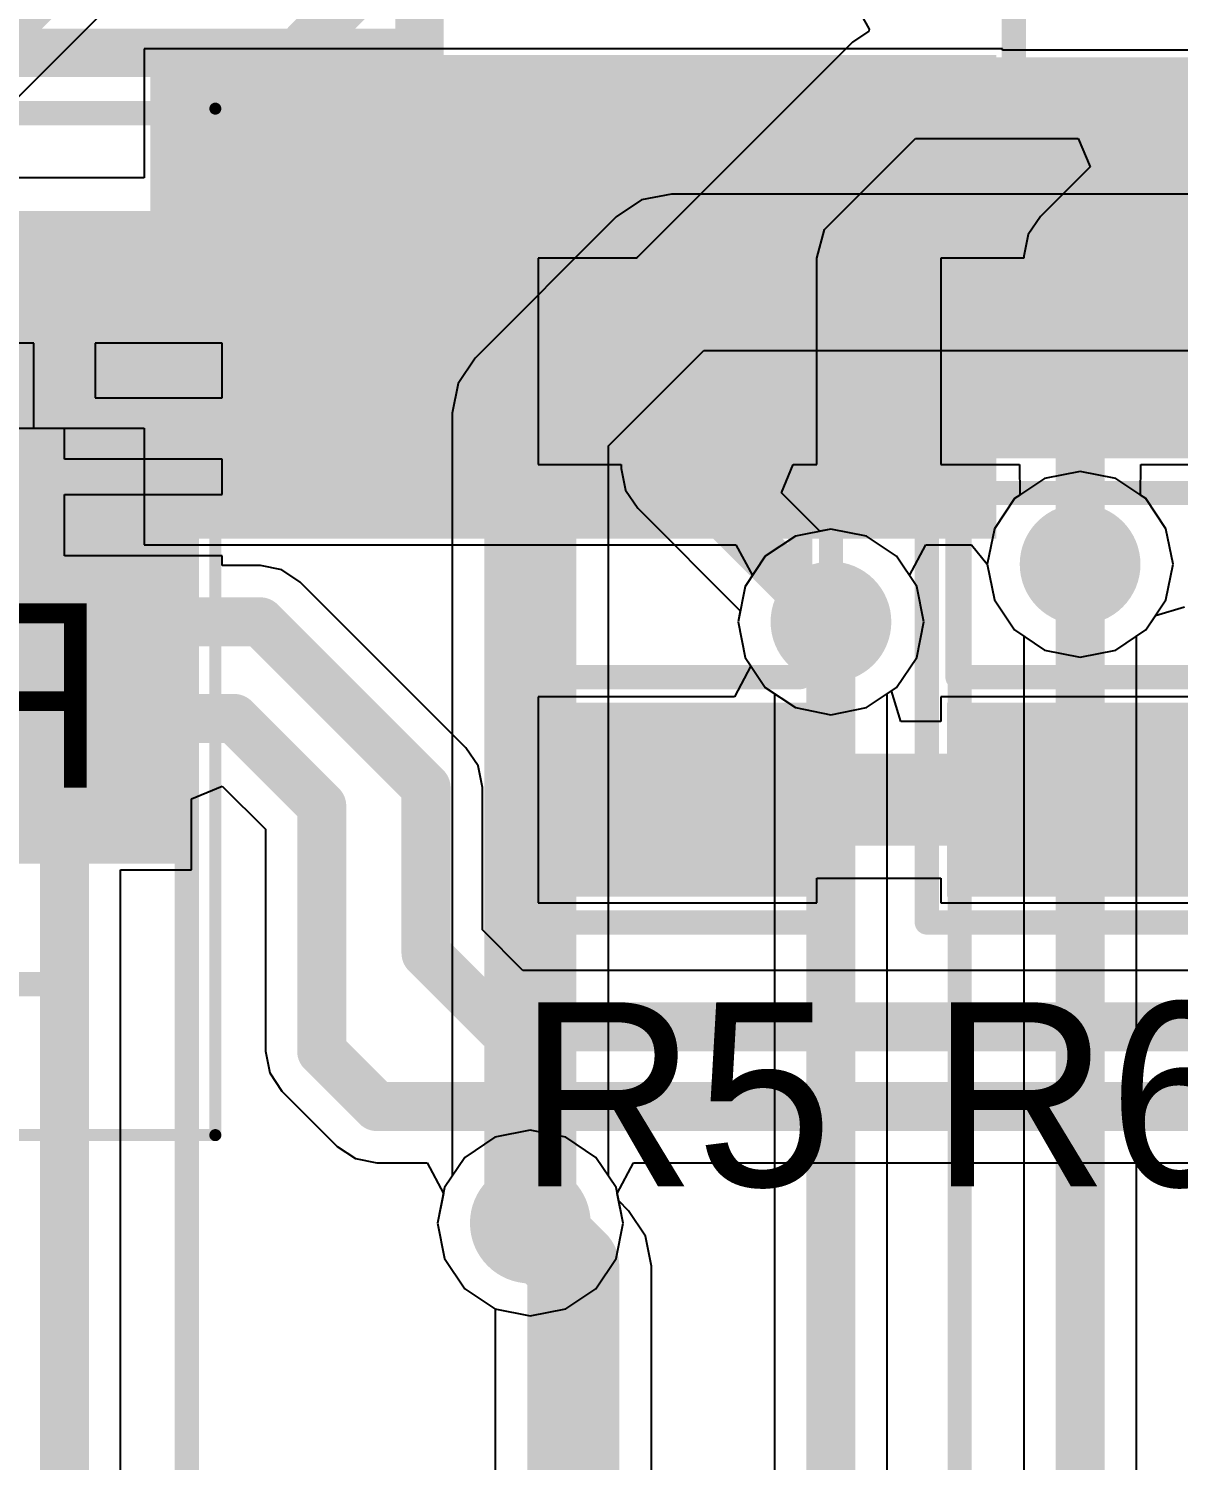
# Model space of a CAD drawing. Header units: millimetres. Extents: x 3.6 to 6.79, y 1.07 to 2.73.
# Drawn here: x 3.8862 to 4.0736, y 1.5203 to 1.7537 of the extents above; entities that cross this region are included whole.
import ezdxf

# ---------------------------------------------------------------- set-up
doc = ezdxf.new("R2010")
doc.units = ezdxf.units.MM
doc.header["$MEASUREMENT"] = 0
for name, color, linetype in [('BottomLayer', 5, 'Continuous'), ('BottomOverlay', 54, 'Continuous'), ('BottomPaste', 16, 'Continuous'), ('BottomSolder', 6, 'Continuous'), ('Mechanical13', 56, 'Continuous'), ('Mechanical15', 56, 'Continuous'), ('MidLayer1', 16, 'Continuous'), ('MidLayer2', 76, 'Continuous'), ('MultiLayer', 9, 'Continuous'), ('TopLayer', 1, 'Continuous'), ('TopOverlay', 2, 'Continuous'), ('TopPaste', 8, 'Continuous'), ('TopSolder', 216, 'Continuous'), ('ViaHoleLayer', 16, 'Continuous')]:
    doc.layers.add(name, color=color, linetype=linetype)

# ---------------------------------------------------------------- blocks, each defined once
blk = doc.blocks.new('QFN40P300X300X80_21N_D_7')
at = {"layer": 'Mechanical13', "const_width": 0.00394}
for points in [[(-0.05906, 0.04331), (-0.04331, 0.05906)], [(-0.05906, -0.05906), (-0.05906, 0.05906)], [(-0.05906, 0.05906), (0.05906, 0.05906)], [(0.05906, -0.05906), (0.05906, 0.05906)], [(-0.05906, -0.05906), (0.05906, -0.05906)]]:
    blk.add_lwpolyline(points, dxfattribs=at)
at = {"layer": 'Mechanical13', "const_width": 0.00197}
for points in [[(-0.06004, 0.05906, 1), (-0.05807, 0.05906, 1)], [(-0.06004, 0.05906, 1), (-0.05807, 0.05906, 1)], [(-0.04429, 0.05906, 1), (-0.04232, 0.05906, 1)], [(0.05807, 0.05906, 1), (0.06004, 0.05906, 1)], [(0.05807, 0.05906, 1), (0.06004, 0.05906, 1)], [(-0.06004, 0.04331, 1), (-0.05807, 0.04331, 1)], [(-0.06004, -0.05906, 1), (-0.05807, -0.05906, 1)], [(-0.06004, -0.05906, 1), (-0.05807, -0.05906, 1)], [(0.05807, -0.05906, 1), (0.06004, -0.05906, 1)], [(0.05807, -0.05906, 1), (0.06004, -0.05906, 1)]]:
    blk.add_lwpolyline(points, format="xyb", close=True, dxfattribs=at)
at = {"layer": 'Mechanical15', "const_width": 0.00197}
for points in [[(-0.08366, -0.08366), (-0.08366, 0.08366)], [(-0.08366, 0.08366), (0.08366, 0.08366)], [(0.08366, -0.08366), (0.08366, 0.08366)], [(-0.08366, -0.08366), (0.08366, -0.08366)]]:
    blk.add_lwpolyline(points, dxfattribs=at)
at = {"layer": 'Mechanical15', "const_width": 0.000984}
for points in [[(-0.08415, 0.08366, 1), (-0.08317, 0.08366, 1)], [(-0.08415, 0.08366, 1), (-0.08317, 0.08366, 1)], [(0.08317, 0.08366, 1), (0.08415, 0.08366, 1)], [(0.08317, 0.08366, 1), (0.08415, 0.08366, 1)], [(-0.08415, -0.08366, 1), (-0.08317, -0.08366, 1)], [(-0.08415, -0.08366, 1), (-0.08317, -0.08366, 1)], [(0.08317, -0.08366, 1), (0.08415, -0.08366, 1)], [(0.08317, -0.08366, 1), (0.08415, -0.08366, 1)]]:
    blk.add_lwpolyline(points, format="xyb", close=True, dxfattribs=at)
at = {"layer": 'TopLayer'}
for points in [[(-0.02756, 0.04331), (-0.02756, 0.0748), (-0.03543, 0.04331), (-0.03543, 0.0748)], [(-0.01181, 0.04331), (-0.01181, 0.0748), (-0.01969, 0.04331), (-0.01969, 0.0748)], [(0.00394, 0.04331), (0.00394, 0.0748), (-0.00394, 0.04331), (-0.00394, 0.0748)], [(0.01969, 0.04331), (0.01969, 0.0748), (0.01181, 0.04331), (0.01181, 0.0748)], [(0.03543, 0.04331), (0.03543, 0.0748), (0.02756, 0.04331), (0.02756, 0.0748)], [(-0.0748, 0.02756), (-0.04331, 0.02756), (-0.0748, 0.03543), (-0.04331, 0.03543)], [(0.03543, -0.03543), (0.03543, 0.03543), (-0.03543, -0.03543), (-0.03543, 0.03543)], [(0.04331, 0.02756), (0.0748, 0.02756), (0.04331, 0.03543), (0.0748, 0.03543)], [(-0.0748, 0.01181), (-0.04331, 0.01181), (-0.0748, 0.01969), (-0.04331, 0.01969)], [(0.04331, 0.01181), (0.0748, 0.01181), (0.04331, 0.01969), (0.0748, 0.01969)], [(-0.0748, -0.00394), (-0.04331, -0.00394), (-0.0748, 0.00394), (-0.04331, 0.00394)], [(0.04331, -0.00394), (0.0748, -0.00394), (0.04331, 0.00394), (0.0748, 0.00394)], [(-0.0748, -0.01969), (-0.04331, -0.01969), (-0.0748, -0.01181), (-0.04331, -0.01181)], [(0.04331, -0.01969), (0.0748, -0.01969), (0.04331, -0.01181), (0.0748, -0.01181)], [(-0.0748, -0.03543), (-0.04331, -0.03543), (-0.0748, -0.02756), (-0.04331, -0.02756)], [(0.04331, -0.03543), (0.0748, -0.03543), (0.04331, -0.02756), (0.0748, -0.02756)], [(-0.02756, -0.0748), (-0.02756, -0.04331), (-0.03543, -0.0748), (-0.03543, -0.04331)], [(-0.01181, -0.0748), (-0.01181, -0.04331), (-0.01969, -0.0748), (-0.01969, -0.04331)], [(0.00394, -0.0748), (0.00394, -0.04331), (-0.00394, -0.0748), (-0.00394, -0.04331)], [(0.01969, -0.0748), (0.01969, -0.04331), (0.01181, -0.0748), (0.01181, -0.04331)], [(0.03543, -0.0748), (0.03543, -0.04331), (0.02756, -0.0748), (0.02756, -0.04331)]]:
    blk.add_solid(points, dxfattribs=at)
at = {"layer": 'TopOverlay'}
for points, const_width in [([(-0.07087, 0.05512, 1), (-0.07874, 0.05512, 1)], 0.00787), ([(-0.08071, 0.05512, 1), (-0.07677, 0.05512, 1)], 0.00394), ([(-0.07283, 0.05512, 1), (-0.0689, 0.05512, 1)], 0.00394)]:
    blk.add_lwpolyline(points, format="xyb", close=True, dxfattribs=dict(at, const_width=const_width))
at = {"layer": 'TopPaste'}
for points in [[(-0.02756, 0.04331), (-0.02756, 0.0748), (-0.03543, 0.04331), (-0.03543, 0.0748)], [(-0.01181, 0.04331), (-0.01181, 0.0748), (-0.01969, 0.04331), (-0.01969, 0.0748)], [(0.00394, 0.04331), (0.00394, 0.0748), (-0.00394, 0.04331), (-0.00394, 0.0748)], [(0.01969, 0.04331), (0.01969, 0.0748), (0.01181, 0.04331), (0.01181, 0.0748)], [(0.03543, 0.04331), (0.03543, 0.0748), (0.02756, 0.04331), (0.02756, 0.0748)], [(-0.0748, 0.02756), (-0.04331, 0.02756), (-0.0748, 0.03543), (-0.04331, 0.03543)], [(0.03543, -0.03543), (0.03543, 0.03543), (-0.03543, -0.03543), (-0.03543, 0.03543)], [(0.04331, 0.02756), (0.0748, 0.02756), (0.04331, 0.03543), (0.0748, 0.03543)], [(-0.0748, 0.01181), (-0.04331, 0.01181), (-0.0748, 0.01969), (-0.04331, 0.01969)], [(0.04331, 0.01181), (0.0748, 0.01181), (0.04331, 0.01969), (0.0748, 0.01969)], [(-0.0748, -0.00394), (-0.04331, -0.00394), (-0.0748, 0.00394), (-0.04331, 0.00394)], [(0.04331, -0.00394), (0.0748, -0.00394), (0.04331, 0.00394), (0.0748, 0.00394)], [(-0.0748, -0.01969), (-0.04331, -0.01969), (-0.0748, -0.01181), (-0.04331, -0.01181)], [(0.04331, -0.01969), (0.0748, -0.01969), (0.04331, -0.01181), (0.0748, -0.01181)], [(-0.0748, -0.03543), (-0.04331, -0.03543), (-0.0748, -0.02756), (-0.04331, -0.02756)], [(0.04331, -0.03543), (0.0748, -0.03543), (0.04331, -0.02756), (0.0748, -0.02756)], [(-0.02756, -0.0748), (-0.02756, -0.04331), (-0.03543, -0.0748), (-0.03543, -0.04331)], [(-0.01181, -0.0748), (-0.01181, -0.04331), (-0.01969, -0.0748), (-0.01969, -0.04331)], [(0.00394, -0.0748), (0.00394, -0.04331), (-0.00394, -0.0748), (-0.00394, -0.04331)], [(0.01969, -0.0748), (0.01969, -0.04331), (0.01181, -0.0748), (0.01181, -0.04331)], [(0.03543, -0.0748), (0.03543, -0.04331), (0.02756, -0.0748), (0.02756, -0.04331)]]:
    blk.add_solid(points, dxfattribs=at)
at = {"layer": 'TopSolder'}
for points in [[(-0.02356, 0.03931), (-0.02356, 0.0788), (-0.03943, 0.03931), (-0.03943, 0.0788)], [(-0.00781, 0.03931), (-0.00781, 0.0788), (-0.02369, 0.03931), (-0.02369, 0.0788)], [(0.00794, 0.03931), (0.00794, 0.0788), (-0.00794, 0.03931), (-0.00794, 0.0788)], [(0.02369, 0.03931), (0.02369, 0.0788), (0.00781, 0.03931), (0.00781, 0.0788)], [(0.03943, 0.03931), (0.03943, 0.0788), (0.02356, 0.03931), (0.02356, 0.0788)], [(-0.0788, 0.02356), (-0.03931, 0.02356), (-0.0788, 0.03943), (-0.03931, 0.03943)], [(0.03943, -0.03943), (0.03943, 0.03943), (-0.03943, -0.03943), (-0.03943, 0.03943)], [(0.03931, 0.02356), (0.0788, 0.02356), (0.03931, 0.03943), (0.0788, 0.03943)], [(-0.0788, 0.00781), (-0.03931, 0.00781), (-0.0788, 0.02369), (-0.03931, 0.02369)], [(0.03931, 0.00781), (0.0788, 0.00781), (0.03931, 0.02369), (0.0788, 0.02369)], [(-0.0788, -0.00794), (-0.03931, -0.00794), (-0.0788, 0.00794), (-0.03931, 0.00794)], [(0.03931, -0.00794), (0.0788, -0.00794), (0.03931, 0.00794), (0.0788, 0.00794)], [(-0.0788, -0.02369), (-0.03931, -0.02369), (-0.0788, -0.00781), (-0.03931, -0.00781)], [(0.03931, -0.02369), (0.0788, -0.02369), (0.03931, -0.00781), (0.0788, -0.00781)], [(-0.0788, -0.03943), (-0.03931, -0.03943), (-0.0788, -0.02356), (-0.03931, -0.02356)], [(0.03931, -0.03943), (0.0788, -0.03943), (0.03931, -0.02356), (0.0788, -0.02356)], [(-0.02356, -0.0788), (-0.02356, -0.03931), (-0.03943, -0.0788), (-0.03943, -0.03931)], [(-0.00781, -0.0788), (-0.00781, -0.03931), (-0.02369, -0.0788), (-0.02369, -0.03931)], [(0.00794, -0.0788), (0.00794, -0.03931), (-0.00794, -0.0788), (-0.00794, -0.03931)], [(0.02369, -0.0788), (0.02369, -0.03931), (0.00781, -0.0788), (0.00781, -0.03931)], [(0.03943, -0.0788), (0.03943, -0.03931), (0.02356, -0.0788), (0.02356, -0.03931)]]:
    blk.add_solid(points, dxfattribs=at)
blk = doc.blocks.new('RES_SMD_0603_10')
at = {"layer": 'TopLayer'}
for points in [[(-0.04681, -0.01772), (-0.02319, -0.01772), (-0.04681, 0.01772), (-0.02319, 0.01772)], [(0.02468, -0.01771), (0.0483, -0.01771), (0.02468, 0.01772), (0.0483, 0.01772)]]:
    blk.add_solid(points, dxfattribs=at)
at = {"layer": 'TopOverlay', "const_width": 0.00394}
for points in [[(-0.055, 0.025), (0.055, 0.025)], [(-0.055, 0.025), (-0.055, -0.025)], [(0.055, 0.025), (0.055, -0.025)], [(-0.015, 0.02), (0.015, 0.02)], [(-0.015, 0.02), (-0.015, -0.02)], [(0.015, 0.02), (0.015, -0.02)], [(-0.015, -0.02), (0.015, -0.02)], [(-0.055, -0.025), (0.035, -0.025)], [(0.035, -0.025), (0.055, -0.025)]]:
    blk.add_lwpolyline(points, dxfattribs=at)
at = {"layer": 'TopOverlay', "const_width": 0.00197}
for points in [[(-0.05599, 0.025, 1), (-0.05402, 0.025, 1)], [(-0.05599, 0.025, 1), (-0.05402, 0.025, 1)], [(0.05401, 0.025, 1), (0.05598, 0.025, 1)], [(0.05401, 0.025, 1), (0.05598, 0.025, 1)], [(-0.01599, 0.02, 1), (-0.01402, 0.02, 1)], [(-0.01599, 0.02, 1), (-0.01402, 0.02, 1)], [(0.01401, 0.02, 1), (0.01598, 0.02, 1)], [(0.01401, 0.02, 1), (0.01598, 0.02, 1)], [(-0.01599, -0.02, 1), (-0.01402, -0.02, 1)], [(-0.01599, -0.02, 1), (-0.01402, -0.02, 1)], [(0.01401, -0.02, 1), (0.01598, -0.02, 1)], [(0.01401, -0.02, 1), (0.01598, -0.02, 1)], [(-0.05599, -0.025, 1), (-0.05402, -0.025, 1)], [(-0.05599, -0.025, 1), (-0.05402, -0.025, 1)], [(0.03401, -0.025, 1), (0.03598, -0.025, 1)], [(0.03401, -0.025, 1), (0.03598, -0.025, 1)], [(0.05401, -0.025, 1), (0.05598, -0.025, 1)], [(0.05401, -0.025, 1), (0.05598, -0.025, 1)]]:
    blk.add_lwpolyline(points, format="xyb", close=True, dxfattribs=at)
at = {"layer": 'TopPaste'}
for points in [[(-0.04681, -0.01772), (-0.02319, -0.01772), (-0.04681, 0.01772), (-0.02319, 0.01772)], [(0.02468, -0.01771), (0.0483, -0.01771), (0.02468, 0.01772), (0.0483, 0.01772)]]:
    blk.add_solid(points, dxfattribs=at)
at = {"layer": 'TopSolder'}
for points in [[(-0.05081, -0.02172), (-0.01919, -0.02172), (-0.05081, 0.02172), (-0.01919, 0.02172)], [(0.02068, -0.02171), (0.0523, -0.02171), (0.02068, 0.02172), (0.0523, 0.02172)]]:
    blk.add_solid(points, dxfattribs=at)
blk = doc.blocks.new('RES_SMD_0603_107')
at = {"layer": 'TopLayer'}
for points in [[(-0.04681, -0.01772), (-0.02319, -0.01772), (-0.04681, 0.01772), (-0.02319, 0.01772)], [(0.02468, -0.01771), (0.0483, -0.01771), (0.02468, 0.01772), (0.0483, 0.01772)]]:
    blk.add_solid(points, dxfattribs=at)
at = {"layer": 'TopOverlay', "const_width": 0.00394}
for points in [[(-0.055, 0.025), (0.055, 0.025)], [(-0.055, 0.025), (-0.055, -0.025)], [(0.055, 0.025), (0.055, -0.025)], [(-0.015, 0.02), (0.015, 0.02)], [(-0.015, 0.02), (-0.015, -0.02)], [(0.015, 0.02), (0.015, -0.02)], [(-0.015, -0.02), (0.015, -0.02)], [(-0.055, -0.025), (0.035, -0.025)], [(0.035, -0.025), (0.055, -0.025)]]:
    blk.add_lwpolyline(points, dxfattribs=at)
at = {"layer": 'TopOverlay', "const_width": 0.00197}
for points in [[(-0.05599, 0.025, 1), (-0.05402, 0.025, 1)], [(-0.05599, 0.025, 1), (-0.05402, 0.025, 1)], [(0.05401, 0.025, 1), (0.05598, 0.025, 1)], [(0.05401, 0.025, 1), (0.05598, 0.025, 1)], [(-0.01599, 0.02, 1), (-0.01402, 0.02, 1)], [(-0.01599, 0.02, 1), (-0.01402, 0.02, 1)], [(0.01401, 0.02, 1), (0.01598, 0.02, 1)], [(0.01401, 0.02, 1), (0.01598, 0.02, 1)], [(-0.01599, -0.02, 1), (-0.01402, -0.02, 1)], [(-0.01599, -0.02, 1), (-0.01402, -0.02, 1)], [(0.01401, -0.02, 1), (0.01598, -0.02, 1)], [(0.01401, -0.02, 1), (0.01598, -0.02, 1)], [(-0.05599, -0.025, 1), (-0.05402, -0.025, 1)], [(-0.05599, -0.025, 1), (-0.05402, -0.025, 1)], [(0.03401, -0.025, 1), (0.03598, -0.025, 1)], [(0.03401, -0.025, 1), (0.03598, -0.025, 1)], [(0.05401, -0.025, 1), (0.05598, -0.025, 1)], [(0.05401, -0.025, 1), (0.05598, -0.025, 1)]]:
    blk.add_lwpolyline(points, format="xyb", close=True, dxfattribs=at)
at = {"layer": 'TopPaste'}
for points in [[(-0.04681, -0.01772), (-0.02319, -0.01772), (-0.04681, 0.01772), (-0.02319, 0.01772)], [(0.02468, -0.01771), (0.0483, -0.01771), (0.02468, 0.01772), (0.0483, 0.01772)]]:
    blk.add_solid(points, dxfattribs=at)
at = {"layer": 'TopSolder'}
for points in [[(-0.05081, -0.02172), (-0.01919, -0.02172), (-0.05081, 0.02172), (-0.01919, 0.02172)], [(0.02068, -0.02171), (0.0523, -0.02171), (0.02068, 0.02172), (0.0523, 0.02172)]]:
    blk.add_solid(points, dxfattribs=at)
blk = doc.blocks.new('RES_SMD_2512_B_109')
at = {"layer": 'BottomLayer'}
blk.add_solid([(-0.16141, 0.05996), (-0.16141, -0.06996), (-0.09054, 0.05996), (-0.09054, -0.06996)], dxfattribs=at)
at = {"layer": 'BottomOverlay', "const_width": 0.00394}
for points in [[(0.12599, 0.05799), (-0.12598, 0.05799)], [(-0.12598, -0.06799), (-0.12598, 0.05799)], [(0.12599, -0.06799), (-0.12598, -0.06799)]]:
    blk.add_lwpolyline(points, dxfattribs=at)
at = {"layer": 'BottomOverlay', "const_width": 0.00197}
for points in [[(-0.12696, 0.05799, 1), (-0.12499, 0.05799, 1)], [(-0.12696, 0.05799, 1), (-0.12499, 0.05799, 1)], [(-0.12696, -0.06799, 1), (-0.12499, -0.06799, 1)], [(-0.12696, -0.06799, 1), (-0.12499, -0.06799, 1)]]:
    blk.add_lwpolyline(points, format="xyb", close=True, dxfattribs=at)
at = {"layer": 'BottomPaste'}
blk.add_solid([(-0.16141, 0.05996), (-0.16141, -0.06996), (-0.09054, 0.05996), (-0.09054, -0.06996)], dxfattribs=at)
at = {"layer": 'BottomSolder'}
blk.add_solid([(-0.16541, 0.06396), (-0.16541, -0.07396), (-0.08654, 0.06396), (-0.08654, -0.07396)], dxfattribs=at)
blk = doc.blocks.new('JP3_D1C_B_113')
at = {"layer": 'BottomOverlay', "const_width": 0.00787}
for points in [[(-0.3, 0.05906), (-0.3, -0.04094)], [(-0.29833, -0.02261), (-0.28167, -0.03928)], [(-0.3, -0.04094), (0, -0.04094)]]:
    blk.add_lwpolyline(points, dxfattribs=at)
at = {"layer": 'BottomOverlay', "const_width": 0.00394}
for points in [[(-0.3003, -0.02261, 1), (-0.29636, -0.02261, 1)], [(-0.30197, -0.04094, 1), (-0.29803, -0.04094, 1)], [(-0.30197, -0.04094, 1), (-0.29803, -0.04094, 1)]]:
    blk.add_lwpolyline(points, format="xyb", close=True, dxfattribs=at)
at = {"layer": 'Mechanical15', "const_width": 0.00394}
for points in [[(-0.30984, 0.30512), (-0.30984, -0.1378)], [(-0.30984, -0.1378), (0.00984, -0.1378)]]:
    blk.add_lwpolyline(points, dxfattribs=at)
at = {"layer": 'Mechanical15', "const_width": 0.00197}
blk.add_lwpolyline([(-0.31083, -0.1378, 1), (-0.30886, -0.1378, 1)], format="xyb", close=True, dxfattribs=at)
blk.add_lwpolyline([(-0.31083, -0.1378, 1), (-0.30886, -0.1378, 1)], format="xyb", close=True, dxfattribs=at)

msp = doc.modelspace()

# ---------------------------------------------------------------- linework, layer by layer
at = {"layer": 'BottomLayer'}
for p, q in [((4.04496, 1.75041), (3.90504, 1.75041)), ((3.90504, 1.75041), (3.90504, 1.72937)), ((4.04496, 1.75022), (4.04496, 1.75041)), ((4.23326, 1.75022), (4.04496, 1.75022)), ((3.90504, 1.72937), (3.86774, 1.72937)), ((3.83596, 1.68859), (3.90504, 1.68859)), ((3.90504, 1.68859), (3.90504, 1.66954)), ((3.90504, 1.66954), (4.00152, 1.66954)), ((4.00152, 1.66954), (4.00419, 1.66454)), ((4.02981, 1.66454), (4.03248, 1.66954)), ((4.03248, 1.66954), (4.03989, 1.66954)), ((4.03989, 1.66954), (4.04248, 1.66639)), ((4.04248, 1.66639), (4.04363, 1.6606)), ((4.00419, 1.66454), (4.00302, 1.66279)), ((4.03098, 1.66279), (4.02981, 1.66454)), ((4.00302, 1.66279), (4.00187, 1.657)), ((4.03213, 1.657), (4.03098, 1.66279)), ((4.04363, 1.6606), (4.04691, 1.65569)), ((4.0699, 1.65806), (4.0746, 1.65946)), ((4.00187, 1.657), (4.00302, 1.65121)), ((4.03098, 1.65121), (4.03213, 1.657)), ((4.06831, 1.65569), (4.0699, 1.65806)), ((4.04691, 1.65569), (4.05182, 1.6524)), ((4.06341, 1.6524), (4.06831, 1.65569)), ((4.05182, 1.6524), (4.05761, 1.65125)), ((4.05761, 1.65125), (4.06341, 1.6524)), ((4.00302, 1.65121), (4.0063, 1.6463)), ((4.0277, 1.6463), (4.03098, 1.65121)), ((4.0063, 1.6463), (4.01121, 1.64302)), ((4.02279, 1.64302), (4.0277, 1.6463)), ((4.01121, 1.64302), (4.017, 1.64187)), ((4.017, 1.64187), (4.02279, 1.64302)), ((3.968, 1.57413), (3.96221, 1.57298)), ((3.97379, 1.57298), (3.968, 1.57413)), ((3.96221, 1.57298), (3.9573, 1.5697)), ((3.9787, 1.5697), (3.97379, 1.57298)), ((3.9573, 1.5697), (3.95402, 1.56479)), ((3.98198, 1.56479), (3.9787, 1.5697)), ((3.95402, 1.56479), (3.95287, 1.559)), ((3.98242, 1.56261), (3.98198, 1.56479)), ((3.98401, 1.56101), (3.98242, 1.56261)), ((3.95287, 1.559), (3.95402, 1.55321)), ((3.98678, 1.55688), (3.98401, 1.56101)), ((3.98775, 1.552), (3.98678, 1.55688)), ((3.95402, 1.55321), (3.9573, 1.5483)), ((3.98775, 1.49844), (3.98775, 1.552)), ((3.9573, 1.5483), (3.96221, 1.54502)), ((3.96221, 1.54502), (3.96226, 1.54501)), ((3.96226, 1.54501), (3.96226, 1.49844))]:
    msp.add_line(p, q, dxfattribs=at)
for points, const_width in [([(3.975, 1.70998), (3.99485, 1.72983)], 0.03), ([(3.99485, 1.72983), (4.247, 1.72983)], 0.03), ([(3.974, 1.70898), (3.975, 1.70998)], 0.03), ([(3.866, 1.70898), (3.974, 1.70898)], 0.03), ([(3.968, 1.559), (3.975, 1.552)], 0.015), ([(3.975, 1.45801), (3.975, 1.552)], 0.015)]:
    msp.add_lwpolyline(points, dxfattribs=dict(at, const_width=const_width))
for points, const_width in [([(3.98735, 1.72983, 1), (4.00235, 1.72983, 1)], 0.015), ([(3.98735, 1.72983, 1), (4.00235, 1.72983, 1)], 0.015), ([(3.9675, 1.70998, 1), (3.9825, 1.70998, 1)], 0.015), ([(3.9675, 1.70998, 1), (3.9825, 1.70998, 1)], 0.015), ([(3.9665, 1.70898, 1), (3.9815, 1.70898, 1)], 0.015), ([(3.9665, 1.70898, 1), (3.9815, 1.70898, 1)], 0.015), ([(4.05269, 1.66639, 1), (4.06253, 1.66639, 1)], 0.00984), ([(4.01208, 1.657, 1), (4.02192, 1.657, 1)], 0.00984), ([(3.96308, 1.559, 1), (3.97292, 1.559, 1)], 0.00984), ([(3.96425, 1.559, 1), (3.97175, 1.559, 1)], 0.0075), ([(3.97125, 1.552, 1), (3.97875, 1.552, 1)], 0.0075), ([(3.97125, 1.552, 1), (3.97875, 1.552, 1)], 0.0075)]:
    msp.add_lwpolyline(points, format="xyb", close=True, dxfattribs=dict(at, const_width=const_width))
at = {"layer": 'MidLayer1'}
for p, q in [((3.98612, 1.72577), (3.98199, 1.72301)), ((3.991, 1.72674), (3.98612, 1.72577)), ((4.07672, 1.72674), (3.991, 1.72674)), ((3.98199, 1.72301), (3.95899, 1.70001)), ((3.95899, 1.70001), (3.95623, 1.69588)), ((3.98074, 1.68572), (3.99628, 1.70126)), ((3.99628, 1.70126), (4.082, 1.70126)), ((3.95623, 1.69588), (3.95526, 1.691)), ((3.95526, 1.691), (3.95526, 1.56664)), ((3.98074, 1.56664), (3.98074, 1.68572)), ((4.05182, 1.68037), (4.04691, 1.67709)), ((4.05761, 1.68152), (4.05182, 1.68037)), ((4.06341, 1.68037), (4.05761, 1.68152)), ((4.06831, 1.67709), (4.06341, 1.68037)), ((4.04691, 1.67709), (4.04363, 1.67218)), ((4.0716, 1.67218), (4.06831, 1.67709)), ((4.017, 1.67213), (4.01121, 1.67098)), ((4.02279, 1.67098), (4.017, 1.67213)), ((4.04363, 1.67218), (4.04248, 1.66639)), ((4.07275, 1.66639), (4.0716, 1.67218)), ((4.01121, 1.67098), (4.0063, 1.6677)), ((4.0277, 1.6677), (4.02279, 1.67098)), ((4.0063, 1.6677), (4.00302, 1.66279)), ((4.03098, 1.66279), (4.0277, 1.6677)), ((4.04248, 1.66639), (4.04363, 1.6606)), ((4.0716, 1.6606), (4.07275, 1.66639)), ((4.00302, 1.66279), (4.00187, 1.657)), ((4.03213, 1.657), (4.03098, 1.66279)), ((4.04363, 1.6606), (4.04691, 1.65569)), ((4.06831, 1.65569), (4.0716, 1.6606)), ((4.00187, 1.657), (4.00302, 1.65121)), ((4.03098, 1.65121), (4.03213, 1.657)), ((4.04691, 1.65569), (4.04844, 1.65467)), ((4.04844, 1.65467), (4.04844, 1.32941)), ((4.06679, 1.65467), (4.06831, 1.65569)), ((4.06679, 1.32561), (4.06679, 1.65467)), ((4.00302, 1.65121), (4.0063, 1.6463)), ((4.0277, 1.6463), (4.03098, 1.65121)), ((4.0063, 1.6463), (4.00782, 1.64528)), ((4.02618, 1.64528), (4.0277, 1.6463)), ((4.00782, 1.64528), (4.00782, 1.361)), ((4.02618, 1.3648), (4.02618, 1.64528)), ((3.95526, 1.56664), (3.95402, 1.56479)), ((3.98198, 1.56479), (3.98074, 1.56664)), ((3.95402, 1.56479), (3.95287, 1.559)), ((3.98313, 1.559), (3.98198, 1.56479)), ((3.95287, 1.559), (3.95402, 1.55321)), ((3.98198, 1.55321), (3.98313, 1.559)), ((3.95402, 1.55321), (3.9573, 1.5483)), ((3.9787, 1.5483), (3.98198, 1.55321)), ((3.9573, 1.5483), (3.96221, 1.54502)), ((3.97379, 1.54502), (3.9787, 1.5483)), ((3.96221, 1.54502), (3.968, 1.54387)), ((3.968, 1.54387), (3.97379, 1.54502))]:
    msp.add_line(p, q, dxfattribs=at)
for points, const_width in [([(3.968, 1.691), (3.991, 1.714)], 0.015), ([(3.991, 1.714), (4.082, 1.714)], 0.015), ([(3.968, 1.559), (3.968, 1.691)], 0.015), ([(4.05761, 1.32561), (4.05761, 1.66639)], 0.008), ([(4.017, 1.361), (4.017, 1.657)], 0.008)]:
    msp.add_lwpolyline(points, dxfattribs=dict(at, const_width=const_width))
for points, const_width in [([(3.98725, 1.714, 1), (3.99475, 1.714, 1)], 0.0075), ([(3.98725, 1.714, 1), (3.99475, 1.714, 1)], 0.0075), ([(3.96425, 1.691, 1), (3.97175, 1.691, 1)], 0.0075), ([(3.96425, 1.691, 1), (3.97175, 1.691, 1)], 0.0075), ([(4.05269, 1.66639, 1), (4.06253, 1.66639, 1)], 0.00984), ([(4.05561, 1.66639, 1), (4.05961, 1.66639, 1)], 0.004), ([(4.01208, 1.657, 1), (4.02192, 1.657, 1)], 0.00984), ([(4.015, 1.657, 1), (4.019, 1.657, 1)], 0.004), ([(3.96308, 1.559, 1), (3.97292, 1.559, 1)], 0.00984), ([(3.96425, 1.559, 1), (3.97175, 1.559, 1)], 0.0075)]:
    msp.add_lwpolyline(points, format="xyb", close=True, dxfattribs=dict(at, const_width=const_width))
at = {"layer": 'MidLayer2'}
for p, q in [((4.05182, 1.68037), (4.04691, 1.67709)), ((4.05761, 1.68152), (4.05182, 1.68037)), ((4.06341, 1.68037), (4.05761, 1.68152)), ((4.06831, 1.67709), (4.06341, 1.68037)), ((4.04691, 1.67709), (4.04363, 1.67218)), ((4.0716, 1.67218), (4.06831, 1.67709)), ((4.017, 1.67213), (4.01121, 1.67098)), ((4.02279, 1.67098), (4.017, 1.67213)), ((4.04363, 1.67218), (4.04248, 1.66639)), ((4.07275, 1.66639), (4.0716, 1.67218)), ((4.01121, 1.67098), (4.0063, 1.6677)), ((4.0277, 1.6677), (4.02279, 1.67098)), ((4.0063, 1.6677), (4.00302, 1.66279)), ((4.03098, 1.66279), (4.0277, 1.6677)), ((4.04248, 1.66639), (4.04363, 1.6606)), ((4.0716, 1.6606), (4.07275, 1.66639)), ((4.00302, 1.66279), (4.00187, 1.657)), ((4.03213, 1.657), (4.03098, 1.66279)), ((4.04363, 1.6606), (4.04691, 1.65569)), ((4.06831, 1.65569), (4.0716, 1.6606)), ((4.00187, 1.657), (4.00302, 1.65121)), ((4.03098, 1.65121), (4.03213, 1.657)), ((4.04691, 1.65569), (4.05182, 1.6524)), ((4.06341, 1.6524), (4.06831, 1.65569)), ((4.05182, 1.6524), (4.05761, 1.65125)), ((4.05761, 1.65125), (4.06341, 1.6524)), ((4.00302, 1.65121), (4.0063, 1.6463)), ((4.0277, 1.6463), (4.03098, 1.65121)), ((4.0063, 1.6463), (4.01121, 1.64302)), ((4.02279, 1.64302), (4.0277, 1.6463)), ((4.01121, 1.64302), (4.017, 1.64187)), ((4.017, 1.64187), (4.02279, 1.64302)), ((3.968, 1.57413), (3.96221, 1.57298)), ((3.97379, 1.57298), (3.968, 1.57413)), ((3.96221, 1.57298), (3.9573, 1.5697)), ((3.9787, 1.5697), (3.97379, 1.57298)), ((3.9573, 1.5697), (3.95402, 1.56479)), ((3.98198, 1.56479), (3.9787, 1.5697)), ((3.95402, 1.56479), (3.95287, 1.559)), ((3.98313, 1.559), (3.98198, 1.56479)), ((3.95287, 1.559), (3.95402, 1.55321)), ((3.98198, 1.55321), (3.98313, 1.559)), ((3.95402, 1.55321), (3.9573, 1.5483)), ((3.9787, 1.5483), (3.98198, 1.55321)), ((3.9573, 1.5483), (3.96221, 1.54502)), ((3.97379, 1.54502), (3.9787, 1.5483)), ((3.96221, 1.54502), (3.968, 1.54387)), ((3.968, 1.54387), (3.97379, 1.54502))]:
    msp.add_line(p, q, dxfattribs=at)
at = {"layer": 'MidLayer2', "const_width": 0.00984}
for points in [[(4.05269, 1.66639, 1), (4.06253, 1.66639, 1)], [(4.01208, 1.657, 1), (4.02192, 1.657, 1)], [(3.96308, 1.559, 1), (3.97292, 1.559, 1)]]:
    msp.add_lwpolyline(points, format="xyb", close=True, dxfattribs=at)
at = {"layer": 'MultiLayer', "const_width": 0.00984}
for points in [[(4.05269, 1.66639, 1), (4.06253, 1.66639, 1)], [(4.01208, 1.657, 1), (4.02192, 1.657, 1)], [(3.96308, 1.559, 1), (3.97292, 1.559, 1)]]:
    msp.add_lwpolyline(points, format="xyb", close=True, dxfattribs=at)
at = {"layer": 'TopLayer'}
for p, q in [((3.87367, 1.7317), (3.9058, 1.76382)), ((4.02064, 1.75828), (4.02324, 1.75364)), ((4.02319, 1.75328), (4.02051, 1.75149)), ((4.02324, 1.75364), (4.02319, 1.75328)), ((4.02051, 1.75149), (3.98551, 1.71648)), ((4.01594, 1.72096), (4.0308, 1.73582)), ((4.0308, 1.73582), (4.05731, 1.73582)), ((4.05731, 1.73582), (4.05923, 1.7312)), ((4.05923, 1.7312), (4.05113, 1.7231)), ((4.05113, 1.7231), (4.04914, 1.72013)), ((4.01471, 1.7163), (4.01594, 1.72096)), ((4.04914, 1.72013), (4.04844, 1.71661)), ((3.98538, 1.7163), (3.96928, 1.7163)), ((3.96928, 1.7163), (3.96928, 1.68268)), ((3.98551, 1.71648), (3.98538, 1.7163)), ((4.01471, 1.68268), (4.01471, 1.7163)), ((4.01471, 1.7163), (4.01471, 1.7163)), ((4.01471, 1.7163), (4.01471, 1.7163)), ((4.04844, 1.7163), (4.0349, 1.7163)), ((4.0349, 1.7163), (4.0349, 1.68268)), ((4.04844, 1.71661), (4.04844, 1.7163)), ((3.88706, 1.70243), (3.87343, 1.70243)), ((3.88706, 1.6885), (3.88706, 1.70243)), ((3.9178, 1.70243), (3.89706, 1.70243)), ((3.89706, 1.70243), (3.89706, 1.6935)), ((3.9178, 1.6935), (3.9178, 1.70243)), ((3.89706, 1.6935), (3.9178, 1.6935)), ((3.89206, 1.6885), (3.88706, 1.6885)), ((3.89206, 1.6835), (3.89206, 1.6885)), ((3.9178, 1.6835), (3.89206, 1.6835)), ((3.9178, 1.67775), (3.9178, 1.6835)), ((3.96928, 1.68268), (3.98282, 1.68268)), ((3.98282, 1.68268), (3.98282, 1.682)), ((4.00892, 1.67806), (4.01083, 1.68268)), ((4.01083, 1.68268), (4.01471, 1.68268)), ((4.0349, 1.68268), (4.04774, 1.68268)), ((4.04774, 1.68268), (4.0478, 1.67768)), ((4.06743, 1.67768), (4.06749, 1.68268)), ((4.06749, 1.68268), (4.08033, 1.68268)), ((3.98282, 1.682), (3.98352, 1.67849)), ((3.98352, 1.67849), (3.98551, 1.67552)), ((4.0152, 1.67178), (4.00892, 1.67806)), ((3.89206, 1.66775), (3.89206, 1.67775)), ((3.89206, 1.67775), (3.9178, 1.67775)), ((4.04691, 1.67709), (4.04363, 1.67218)), ((4.0478, 1.67768), (4.04691, 1.67709)), ((4.06831, 1.67709), (4.06743, 1.67768)), ((4.0716, 1.67218), (4.06831, 1.67709)), ((3.98551, 1.67552), (4.00222, 1.6588)), ((4.017, 1.67213), (4.0152, 1.67178)), ((4.02279, 1.67098), (4.017, 1.67213)), ((4.04363, 1.67218), (4.04248, 1.66639)), ((4.07275, 1.66639), (4.0716, 1.67218)), ((4.0277, 1.6677), (4.02279, 1.67098)), ((3.9178, 1.66775), (3.89206, 1.66775)), ((3.9178, 1.66618), (3.9178, 1.66775)), ((4.03098, 1.66279), (4.0277, 1.6677)), ((4.04248, 1.66639), (4.04363, 1.6606)), ((4.0716, 1.6606), (4.07275, 1.66639)), ((3.924, 1.66618), (3.9178, 1.66618)), ((3.92751, 1.66548), (3.924, 1.66618)), ((3.93049, 1.66349), (3.92751, 1.66548)), ((3.95749, 1.63649), (3.93049, 1.66349)), ((4.03213, 1.657), (4.03098, 1.66279)), ((4.04363, 1.6606), (4.04691, 1.65569)), ((4.06831, 1.65569), (4.0716, 1.6606)), ((4.00222, 1.6588), (4.00187, 1.657)), ((4.00187, 1.657), (4.00302, 1.65121)), ((4.03098, 1.65121), (4.03213, 1.657)), ((4.04691, 1.65569), (4.05182, 1.6524)), ((4.06341, 1.6524), (4.06831, 1.65569)), ((4.05182, 1.6524), (4.05761, 1.65125)), ((4.05761, 1.65125), (4.06341, 1.6524)), ((4.00302, 1.65121), (4.00395, 1.64981)), ((4.0277, 1.6463), (4.03098, 1.65121)), ((4.00395, 1.64981), (4.00128, 1.64481)), ((4.02687, 1.64574), (4.0277, 1.6463)), ((4.02838, 1.64074), (4.02687, 1.64574)), ((4.00128, 1.64481), (3.96928, 1.64481)), ((3.96928, 1.64481), (3.96928, 1.61119)), ((4.08033, 1.64481), (4.0349, 1.64481)), ((4.0349, 1.64481), (4.0349, 1.64074)), ((4.0349, 1.64074), (4.02838, 1.64074)), ((3.95948, 1.63351), (3.95749, 1.63649)), ((3.96018, 1.63), (3.95948, 1.63351)), ((3.9128, 1.62815), (3.9178, 1.63022)), ((3.9178, 1.63022), (3.92482, 1.6232)), ((3.96018, 1.6068), (3.96018, 1.63)), ((3.9128, 1.61657), (3.9128, 1.62815)), ((3.92482, 1.6232), (3.92482, 1.587)), ((3.90123, 1.51662), (3.90123, 1.61657)), ((3.90123, 1.61657), (3.9128, 1.61657)), ((4.01472, 1.61119), (4.01472, 1.61525)), ((4.01472, 1.61525), (4.0349, 1.61525)), ((4.0349, 1.61525), (4.0349, 1.61119)), ((3.96928, 1.61119), (4.01472, 1.61119)), ((4.0349, 1.61119), (4.08033, 1.61119)), ((3.9668, 1.60018), (3.96018, 1.6068)), ((4.22938, 1.60018), (3.9668, 1.60018)), ((3.92482, 1.587), (3.92552, 1.58349)), ((3.92552, 1.58349), (3.92751, 1.58051)), ((3.92751, 1.58051), (3.93651, 1.57151)), ((3.93651, 1.57151), (3.93949, 1.56952)), ((3.93949, 1.56952), (3.943, 1.56882)), ((3.943, 1.56882), (3.95116, 1.56882)), ((3.95116, 1.56882), (3.95383, 1.56382)), ((3.98217, 1.56382), (3.98484, 1.56882)), ((3.98484, 1.56882), (4.2202, 1.56882)), ((3.95383, 1.56382), (3.95287, 1.559)), ((3.98313, 1.559), (3.98217, 1.56382)), ((3.95287, 1.559), (3.95402, 1.55321)), ((3.98198, 1.55321), (3.98313, 1.559)), ((3.95402, 1.55321), (3.9573, 1.5483)), ((3.9787, 1.5483), (3.98198, 1.55321)), ((3.9573, 1.5483), (3.96221, 1.54502)), ((3.97379, 1.54502), (3.9787, 1.5483)), ((3.96221, 1.54502), (3.968, 1.54387)), ((3.968, 1.54387), (3.97379, 1.54502))]:
    msp.add_line(p, q, dxfattribs=at)
for points, const_width in [([(3.8645, 1.7355), (3.902, 1.773)], 0.008), ([(3.992, 1.71), (4.027, 1.745)], 0.008), ([(4.027, 1.745), (4.142, 1.745)], 0.008), ([(4.05761, 1.71661), (4.073, 1.732)], 0.008), ([(4.073, 1.732), (4.16072, 1.732)], 0.008), ([(4.05761, 1.69949), (4.05761, 1.71661)], 0.008), ([(3.992, 1.69949), (3.992, 1.71)], 0.008), ([(3.992, 1.682), (3.992, 1.69949)], 0.008), ([(4.05761, 1.66639), (4.05761, 1.69949)], 0.008), ([(3.8645, 1.6885), (3.89206, 1.6885)], 0.008), ([(3.992, 1.682), (4.017, 1.657)], 0.008), ([(3.84875, 1.67275), (3.89206, 1.67275)], 0.008), ([(3.89206, 1.657), (3.924, 1.657)], 0.008), ([(3.924, 1.657), (3.951, 1.63)], 0.008), ([(3.89206, 1.64125), (3.91975, 1.64125)], 0.008), ([(3.91975, 1.64125), (3.934, 1.627)], 0.008), ([(3.951, 1.603), (3.951, 1.63)], 0.008), ([(3.992, 1.628), (4.05762, 1.628)], 0.015), ([(4.05762, 1.628), (4.12324, 1.628)], 0.015), ([(3.89206, 1.31994), (3.89206, 1.6255)], 0.008), ([(3.934, 1.587), (3.934, 1.627)], 0.008), ([(3.951, 1.603), (3.963, 1.591)], 0.008), ([(3.963, 1.591), (4.22938, 1.591)], 0.008), ([(3.934, 1.587), (3.943, 1.578)], 0.008), ([(3.943, 1.578), (4.224, 1.578)], 0.008)]:
    msp.add_lwpolyline(points, dxfattribs=dict(at, const_width=const_width))
for points, const_width in [([(4.025, 1.745, 1), (4.029, 1.745, 1)], 0.004), ([(4.025, 1.745, 1), (4.029, 1.745, 1)], 0.004), ([(4.071, 1.732, 1), (4.075, 1.732, 1)], 0.004), ([(4.071, 1.732, 1), (4.075, 1.732, 1)], 0.004), ([(4.05561, 1.71661, 1), (4.05961, 1.71661, 1)], 0.004), ([(4.05561, 1.71661, 1), (4.05961, 1.71661, 1)], 0.004), ([(3.99, 1.71, 1), (3.994, 1.71, 1)], 0.004), ([(3.99, 1.71, 1), (3.994, 1.71, 1)], 0.004), ([(3.99, 1.69949, 1), (3.994, 1.69949, 1)], 0.004), ([(3.99, 1.69949, 1), (3.994, 1.69949, 1)], 0.004), ([(4.05561, 1.69949, 1), (4.05961, 1.69949, 1)], 0.004), ([(4.05561, 1.69949, 1), (4.05961, 1.69949, 1)], 0.004), ([(3.89006, 1.6885, 1), (3.89406, 1.6885, 1)], 0.004), ([(3.99, 1.682, 1), (3.994, 1.682, 1)], 0.004), ([(3.99, 1.682, 1), (3.994, 1.682, 1)], 0.004), ([(3.89006, 1.67275, 1), (3.89406, 1.67275, 1)], 0.004), ([(4.05269, 1.66639, 1), (4.06253, 1.66639, 1)], 0.00984), ([(4.05561, 1.66639, 1), (4.05961, 1.66639, 1)], 0.004), ([(4.01208, 1.657, 1), (4.02192, 1.657, 1)], 0.00984), ([(3.89006, 1.657, 1), (3.89406, 1.657, 1)], 0.004), ([(3.922, 1.657, 1), (3.926, 1.657, 1)], 0.004), ([(3.922, 1.657, 1), (3.926, 1.657, 1)], 0.004), ([(4.015, 1.657, 1), (4.019, 1.657, 1)], 0.004), ([(3.89006, 1.64125, 1), (3.89406, 1.64125, 1)], 0.004), ([(3.91775, 1.64125, 1), (3.92175, 1.64125, 1)], 0.004), ([(3.91775, 1.64125, 1), (3.92175, 1.64125, 1)], 0.004), ([(3.949, 1.63, 1), (3.953, 1.63, 1)], 0.004), ([(3.949, 1.63, 1), (3.953, 1.63, 1)], 0.004), ([(3.98825, 1.628, 1), (3.99575, 1.628, 1)], 0.0075), ([(4.05387, 1.628, 1), (4.06137, 1.628, 1)], 0.0075), ([(4.05387, 1.628, 1), (4.06137, 1.628, 1)], 0.0075), ([(3.89006, 1.6255, 1), (3.89406, 1.6255, 1)], 0.004), ([(3.932, 1.627, 1), (3.936, 1.627, 1)], 0.004), ([(3.932, 1.627, 1), (3.936, 1.627, 1)], 0.004), ([(3.949, 1.603, 1), (3.953, 1.603, 1)], 0.004), ([(3.949, 1.603, 1), (3.953, 1.603, 1)], 0.004), ([(3.961, 1.591, 1), (3.965, 1.591, 1)], 0.004), ([(3.961, 1.591, 1), (3.965, 1.591, 1)], 0.004), ([(3.932, 1.587, 1), (3.936, 1.587, 1)], 0.004), ([(3.932, 1.587, 1), (3.936, 1.587, 1)], 0.004), ([(3.941, 1.578, 1), (3.945, 1.578, 1)], 0.004), ([(3.941, 1.578, 1), (3.945, 1.578, 1)], 0.004), ([(3.96308, 1.559, 1), (3.97292, 1.559, 1)], 0.00984)]:
    msp.add_lwpolyline(points, format="xyb", close=True, dxfattribs=dict(at, const_width=const_width))
at = {"layer": 'ViaHoleLayer', "const_width": 0.00591}
for points in [[(4.05466, 1.66639, 1), (4.06057, 1.66639, 1)], [(4.01405, 1.657, 1), (4.01995, 1.657, 1)], [(3.96505, 1.559, 1), (3.97095, 1.559, 1)]]:
    msp.add_lwpolyline(points, format="xyb", close=True, dxfattribs=at)

# ---------------------------------------------------------------- block references
for name, p, rotation in [('JP3_D1C_B_113', (3.909, 2.04977), 90), ('RES_SMD_2512_B_109', (3.98, 1.584), 270), ('QFN40P300X300X80_21N_D_7', (3.833, 1.657), 360), ('RES_SMD_0603_10', (3.992, 1.663), 90), ('RES_SMD_0603_107', (4.05762, 1.663), 90)]:
    msp.add_blockref(name, p, dxfattribs=dict(rotation=rotation))

# ---------------------------------------------------------------- texts
at = {"layer": 'BottomOverlay', "text_generation_flag": 2}
msp.add_text('R3', height=0.03, dxfattribs=at).set_placement((3.899, 1.63))
at = {"layer": 'TopOverlay'}
for s, p in [('R5', (3.966, 1.565)), ('R6', (4.03329, 1.565))]:
    msp.add_text(s, height=0.03, dxfattribs=at).set_placement(p)

doc.saveas('drawing.dxf')
